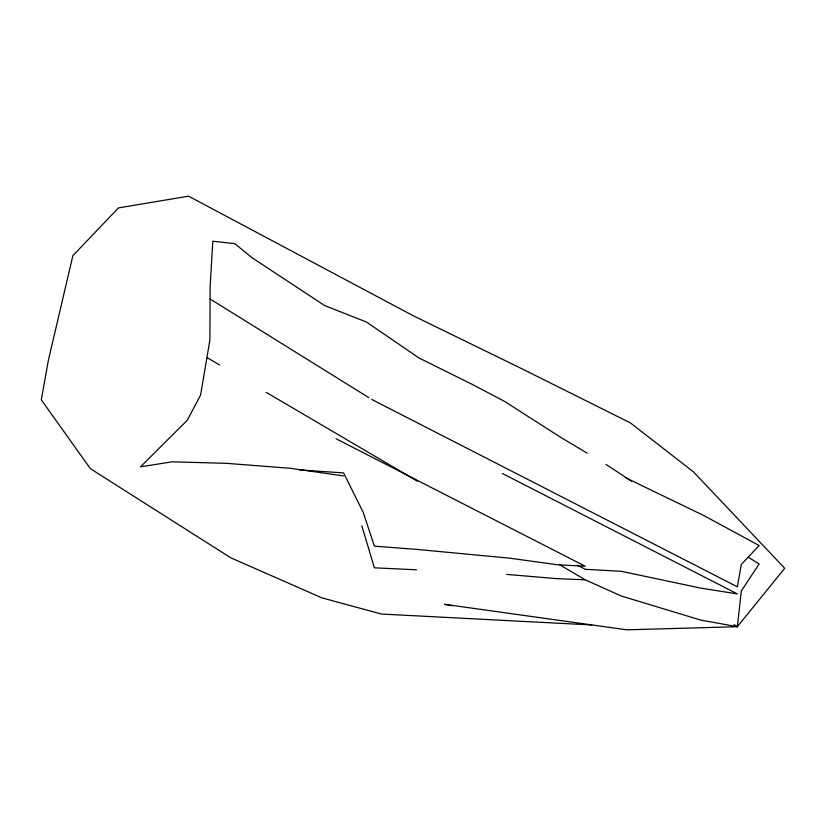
<?xml version="1.0" encoding="UTF-8"?>
<svg xmlns="http://www.w3.org/2000/svg" width="826" height="826" viewBox="0 0 826 826"><rect width="100%" height="100%" fill="white"/><g stroke="black" fill="none" stroke-linecap="round" stroke-linejoin="round"><path stroke-width="1.24" d="M343.606 475.941L290.793 468.332L226.448 463.334L172.025 461.827L140.534 466.814L187.275 420.269L200.573 395.107L209.897 339.992L210.145 286.364L212.809 241.223L234.687 243.608L252.539 258.084L324.701 305.579L366.434 322.016L419.133 358.071L472.4 384.451L504.593 401.415L560.627 437.295L587.183 453.164M452.07 605.778L444.564 604.322L626.903 629.825L737.36 626.707L741.283 591.034L759.135 563.972L748.304 557.22M559.687 564.798L585.242 579.821L621.255 596L700.82 620.109L737.36 626.707L784.7 568.278L693.53 471.914L630.414 422.922L521.702 368.664L413 315.625L188.576 196.175L118.448 207.915L72.864 255.699L48.311 360.57L41.3 399.836L90.395 468.672L230.661 557.757L321.83 597.838L381.436 614.038L591.839 624.972M585.242 579.821L557.261 578.685L506.679 574.411M416.572 569.816L374.395 567.813L361.829 525.883M299.601 469.932L343.606 472.906L363.141 512.244L374.395 546.151L416.572 549.373L509.26 558.139L557.261 564.716L585.242 566.254L336.037 438.771M625.375 477.635L703.876 515.579L759.135 545.542L741.283 564.519L737.36 586.821L371.721 399.423M502.394 473.484L737.36 593.915L700.82 588.122L621.255 571.293L585.242 569.29L577.209 565.18M207.409 357.792L219.633 364.978M266.302 392.402L417.44 481.217M605.995 464.408L631.518 481.176M210.103 298.981L368.726 397.574M734.077 624.673L737.36 626.707"/></g></svg>
